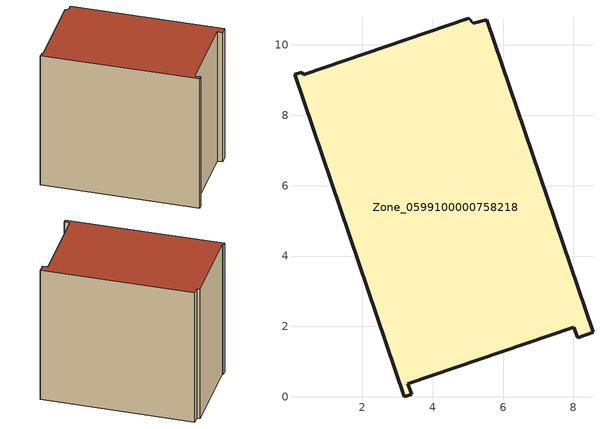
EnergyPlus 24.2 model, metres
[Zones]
Zone_0599100000758218
 floor ground (C_G): 0.08,9.16 0.29,9.22 0.32,9.15 5.03,10.76 5.15,10.61 5.54,10.72 8.55,1.84 8.12,1.68 8.01,1.98 3.3,0.38 3.41,0.07 3.2,0 z0
 wall outside (C_F): 3.3,0.38 8.01,1.98 8.12,1.68 8.55,1.84 5.54,10.72 5.15,10.61 5.03,10.76 0.32,9.15 0.29,9.22 0.08,9.16 3.2,0 3.41,0.07 3.3,0.38 z0:9.01
 roof outside (C_R): 0.29,9.22 0.08,9.16 3.2,0 3.41,0.07 3.3,0.38 8.01,1.98 8.12,1.68 8.55,1.84 5.54,10.72 5.15,10.61 5.03,10.76 0.32,9.15 z9.01
[BUILDING]
Pand.0599100000758218: North Axis=0; Terrain=City; Loads Convergence Tolerance Value=0.04; Temperature Convergence Tolerance Value=0.4; Solar Distribution=FullExterior; Maximum Number of Warmup Days=25; Minimum Number of Warmup Days=1
[Site:Location]
Rotterdam.The.Hague.AP_ZH_NLD Design_Conditions: Latitude=51.96; Longitude=4.45; Time Zone=1; Elevation=-4.5
[SITE:GROUNDTEMPERATURE:BUILDINGSURFACE]
18, 18, 18, 18, 18, 18, 18, 18, 18, 18, 18, 18
[MATERIAL] Thermal Absorptance=0.9; Solar Absorptance=0.7; Visible Absorptance=0.7
Name | Roughness | Thickness | Conductivity | Density | Specific Heat
G.TC.2006-2014 | MediumSmooth | 0.15 | 0.06 | 540 | 1210
F.TC.2006-2014 | Rough | 0.3 | 0.12 | 1920 | 840
R.TC.2006-2014 | MediumRough | 0.2 | 0.08 | 1500 | 1000
[CONSTRUCTION]
C_G: G.TC.2006-2014
C_F: F.TC.2006-2014
C_R: R.TC.2006-2014
[ZONE]
Zone_0599100000758218: Type=1; Multiplier=1; Ceiling Height=Autocalculate; Volume=Autocalculate; Floor Area=autocalculate; Part of Total Floor Area=Yes
[ZONEINFILTRATION:DESIGNFLOWRATE]
Infil_Zone_0599100000758218: Zone or ZoneList or Space or SpaceList=Zone_0599100000758218; Schedule=AlwaysOn; Design Flow Rate Calculation Method=Flow/Area; Flow Rate per Floor Area=0.0015; Constant Term Coefficient=1; Temperature Term Coefficient=0; Velocity Term Coefficient=0; Velocity Squared Term Coefficient=0
[HVACTEMPLATE:ZONE:IDEALLOADSAIRSYSTEM]
Zone_0599100000758218: Maximum Heating Supply Air Temperature=50; Minimum Cooling Supply Air Temperature=13; Maximum Heating Supply Air Humidity Ratio=0.0156; Minimum Cooling Supply Air Humidity Ratio=0.0077; Heating Limit=NoLimit; Cooling Limit=NoLimit; Dehumidification Control Type=ConstantSensibleHeatRatio; Cooling Sensible Heat Ratio=0.7; Dehumidification Setpoint=60; Humidification Control Type=None; Humidification Setpoint=30; Outdoor Air Method=None; Outdoor Air Flow Rate per Person=0.00944; Outdoor Air Flow Rate per Zone Floor Area=0; Outdoor Air Flow Rate per Zone=0; Demand Controlled Ventilation Type=None; Outdoor Air Economizer Type=NoEconomizer; Heat Recovery Type=None; Sensible Heat Recovery Effectiveness=0.7; Latent Heat Recovery Effectiveness=0.65
[ZONECONTROL:THERMOSTAT]
ThermostatControl_Zone_0599100000758218: Zone or ZoneList=Zone_0599100000758218; Control Type Schedule=DualSetpointControlType; Control 1=Thermostat_Zone_0599100000758218; Temperature Difference Between Cutout And Setpoint=0
[THERMOSTATSETPOINT:DUALSETPOINT]
Thermostat_Zone_0599100000758218: Heating Setpoint Temperature Schedule=HeatingSetpoint_Zone_0599100000758218; Cooling Setpoint Temperature Schedule=CoolingSetpoint_Zone_0599100000758218
[SCHEDULE:COMPACT]
HeatingSetpoint_Zone_0599100000758218: Through: 12/31, For: AllDays, Until: 24:00, 21
CoolingSetpoint_Zone_0599100000758218: Through: 12/31, For: AllDays, Until: 24:00, 24
DualSetpointControlType: Through: 12/31, For: AllDays, Until: 24:00, 4
AlwaysOn: Through: 12/31, For: AllDays, Until: 24:00, 1
